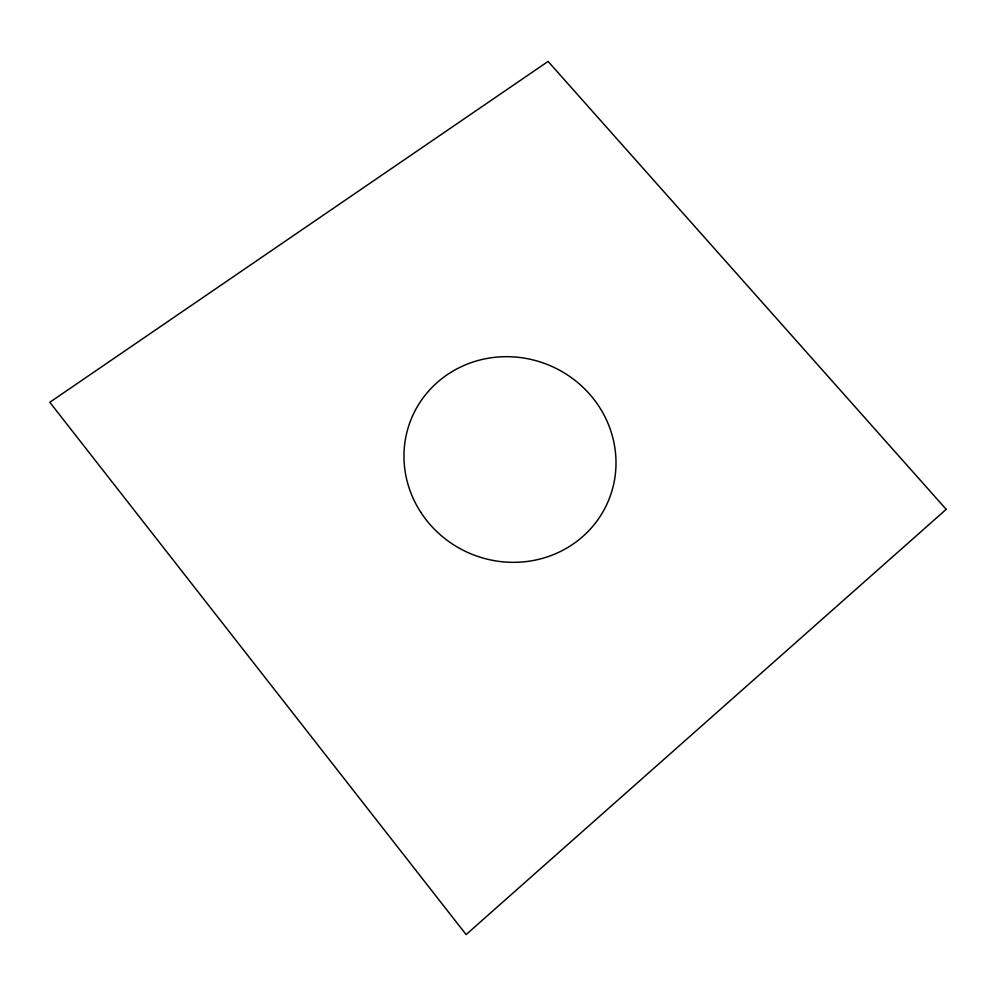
<?xml version="1.0" encoding="UTF-8"?>
<svg xmlns="http://www.w3.org/2000/svg" width="996" height="996" viewBox="0 0 996 996"><rect width="100%" height="100%" fill="white"/><g stroke="black" fill="none" stroke-linecap="round" stroke-linejoin="round"><path stroke-width="1.49" d="M946.2 509.342L466.116 934.572L49.8 402.284L548.086 61.428L946.2 509.342M420.785 512.268A106.734 102.09 23.3 0 0 604.211 509.566A106.734 102.09 23.3 0 0 504.96 356.693A106.734 102.09 23.3 0 0 420.785 512.268"/></g></svg>
